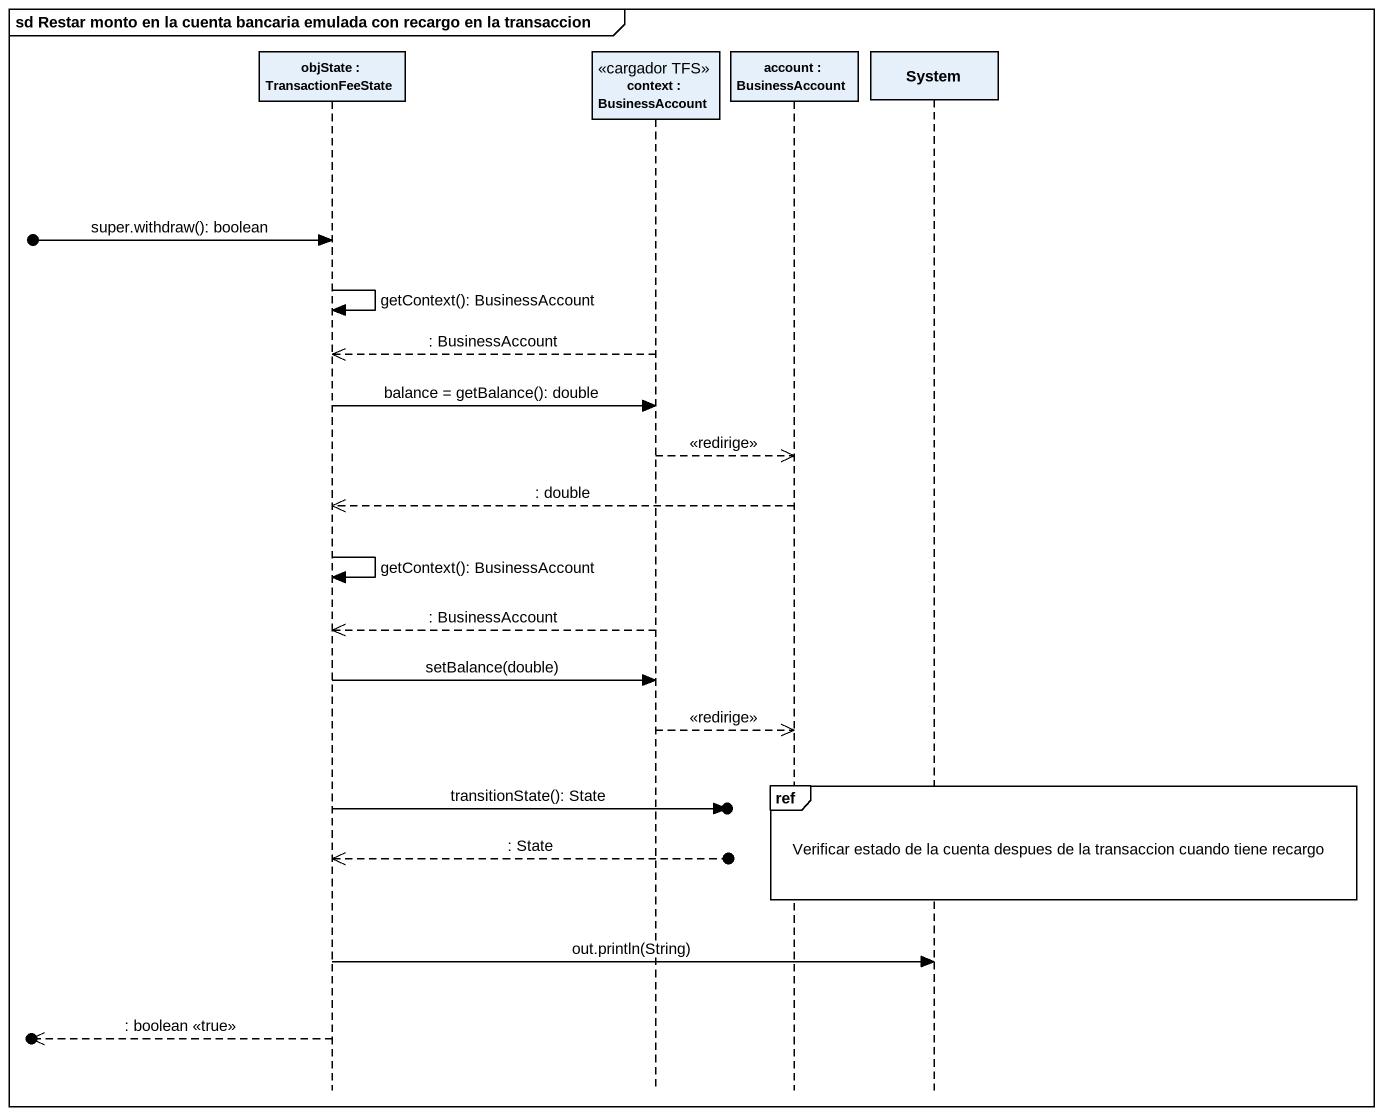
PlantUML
@startuml
mainframe sd Restar monto en la cuenta bancaria emulada con recargo en la transaccion
hide footbox
participant "objState : TransactionFeeState" as objState
participant "context : BusinessAccount" as context <<cargador TFS>>
participant "account : BusinessAccount" as account
participant System

[o-> objState : super.withdraw(): boolean
objState -> objState : getContext(): BusinessAccount
context -->> objState : : BusinessAccount
objState -> context : balance = getBalance(): double
context -->> account : <<redirige>>
account -->> objState : : double
objState -> objState : getContext(): BusinessAccount
context -->> objState : : BusinessAccount
objState -> context : setBalance(double)
context -->> account : <<redirige>>
ref over account, System : Verificar estado de la cuenta despues de la transaccion cuando tiene recargo
objState ->o] : transitionState(): State
objState <<--o] : : State
objState -> System : out.println(String)
[o<<-- objState : : boolean <<true>>
@enduml
